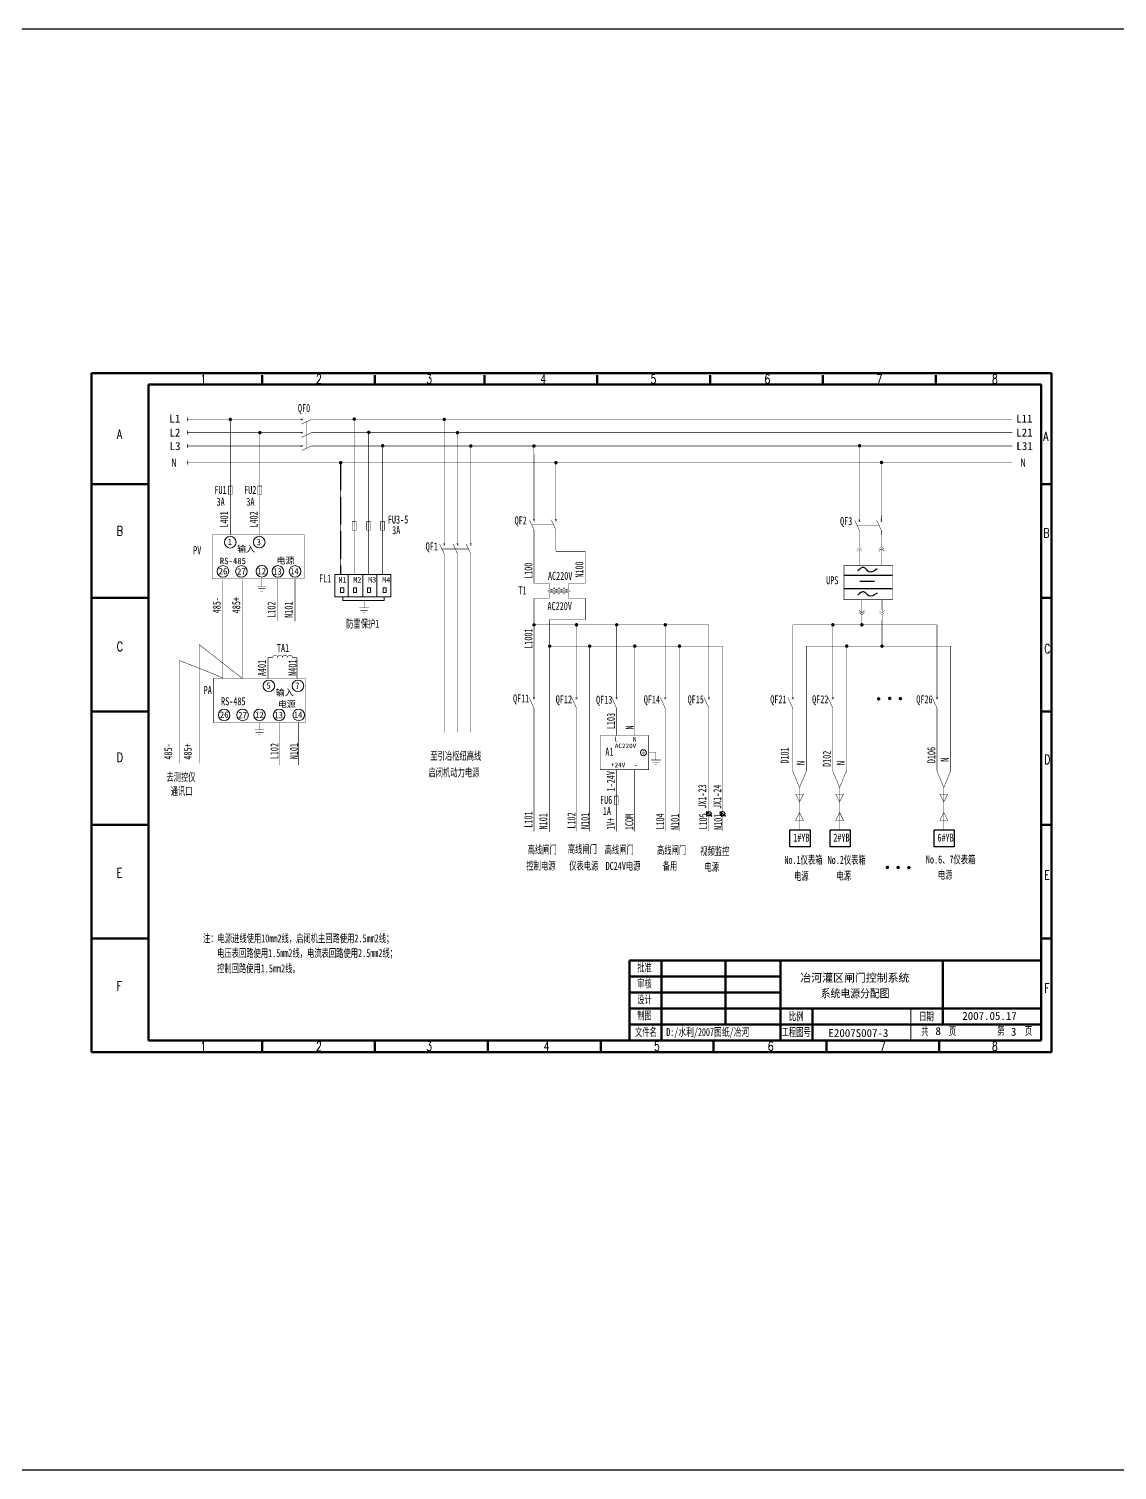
# Model space of a CAD drawing. Header units: millimetres. Extents: x 351 to 10319, y -5939 to 5511.
# Drawn here: x 3429 to 3905, y -1636 to -1005 of the extents above; entities that cross this region are included whole.
import ezdxf

# ---------------------------------------------------------------- set-up
doc = ezdxf.new("R2010")
doc.units = ezdxf.units.MM
doc.linetypes.add('ACAD_ISO02W100', pattern=[15, 12, -3])
doc.linetypes.add('DASHED', pattern=[0.75, 0.5, -0.25])
doc.layers.add('40', color=7, linetype='Continuous')
doc.layers.add('41', color=7, linetype='Continuous')
doc.styles.add('HZ', font='txt.shx', dxfattribs={"width": 0.65, "bigfont": 'hztxt.shx'})
doc.styles.add('song', font='SimSun.ttf', dxfattribs={"width": 0.65})
doc.styles.add('仿宋', font='SIMFANG.TTF', dxfattribs={"width": 0.65})

# ---------------------------------------------------------------- blocks, each defined once
blk = doc.blocks.new('电感器')
at = {"const_width": 0.202}
for points in [[(1, 5.55), (1, 5.55, 1), (1, 3.39, 1)], [(1, 3.39, 1), (1, 1.23, 1), (1, -0.93, 1), (1, -3.09), (1, -3.09)]]:
    blk.add_lwpolyline(points, format="xyb", dxfattribs=at)
at = {"flags": 9}
blk.add_attdef('S', (1, 5.55), '', height=0.0000576, dxfattribs=at)
blk = doc.blocks.new('接地')
at = {"const_width": 0.202}
for points in [[(-2.16, 1.08), (2.16, 1.08)], [(-1.62, 0), (1.62, 0)], [(0, 4.32), (0, 1.08)], [(-0.54, -1.08), (0.54, -1.08)]]:
    blk.add_lwpolyline(points, dxfattribs=at)
at = {"flags": 9}
blk.add_attdef('S', (0, 4.32), '', height=0.0000576, dxfattribs=at)
blk = doc.blocks.new('熔断器2')
at = {"const_width": 0.202}
for points in [[(-0.86, 1.87), (0.86, 1.87), (0.86, -1.87), (-0.86, -1.87), (-0.86, 1.87)], [(0, 4.32), (0, -4.32)]]:
    blk.add_lwpolyline(points, dxfattribs=at)
at = {"flags": 9}
blk.add_attdef('S', (0, 4.32), '', height=0.0000576, dxfattribs=at)
blk = doc.blocks.new('断路器3')
at = {"const_width": 0.202}
for points in [[(1.08, -4.54), (1.08, -2.38), (-1.08, 2.38)], [(0.67, 2.35), (1.49, 1.54)], [(0.67, 1.54), (1.49, 2.35)], [(1.08, 4.1), (1.08, 1.94)]]:
    blk.add_lwpolyline(points, dxfattribs=at)
at = {"flags": 9}
blk.add_attdef('S', (1.08, 4.1), '', height=0.0000576, dxfattribs=at)
blk = doc.blocks.new('双绕组变压器')
at = {"const_width": 0.202}
for points in [[(-3.05, 3.46), (-1.25, 3.46, -1), (-1.25, 1.3, -1)], [(-1.25, 1.3, -1), (-1.25, -0.86, -1), (-1.25, -3.02, -1), (-1.25, -5.18), (-3.05, -5.18)], [(3.74, 3.46), (1.94, 3.46, 1), (1.94, 1.3, 1)], [(1.94, 1.3, 1), (1.94, -0.86, 1), (1.94, -3.02, 1), (1.94, -5.18), (3.74, -5.18)]]:
    blk.add_lwpolyline(points, format="xyb", dxfattribs=at)
at = {"flags": 9}
blk.add_attdef('S', (-3.05, 3.46), '', height=0.0000576, dxfattribs=at)
blk = doc.blocks.new('三极断路器')
at = {"const_width": 0.202}
for points in [[(-4.8, -4.18), (-4.8, -2.16), (-6.81, 2.16)], [(-5.81, 0), (5.81, 0)], [(-5.16, 2.5), (-4.43, 1.53)], [(-4.55, 2.5), (-5.05, 1.53)], [(-4.8, 4.47), (-4.8, 2.02)], [(1.01, -4.18), (1.01, -2.16), (-1.01, 2.16)], [(0.65, 2.5), (1.37, 1.53)], [(1.26, 2.5), (0.76, 1.53)], [(1.01, 4.47), (1.01, 2.02)], [(6.81, -4.18), (6.81, -2.16), (4.8, 2.16)], [(6.46, 2.5), (7.18, 1.53)], [(7.06, 2.5), (6.56, 1.53)], [(6.81, 4.47), (6.81, 2.02)]]:
    blk.add_lwpolyline(points, dxfattribs=at)
at = {"flags": 9}
blk.add_attdef('S', (-0.14, 2.02), '', height=0.0000576, dxfattribs=at)
blk = doc.blocks.new('A3图框')
at = {"color": 0, "lineweight": 50}
for p, q in [((167.91, 122.87), (-252.09, 122.87)), ((-177.45, 121.9), (-177.45, 117.9)), ((-128.08, 121.9), (-128.08, 117.9)), ((-80.2, 121.9), (-80.2, 117.9)), ((-30.83, 121.9), (-30.83, 117.9)), ((18.54, 121.9), (18.54, 117.9)), ((67.91, 121.9), (67.91, 117.9)), ((117.28, 121.9), (117.28, 117.9)), ((-227.09, 74.21), (-252.09, 74.21)), ((167.91, 74.21), (163.31, 74.21)), ((-227.09, 24.55), (-252.09, 24.55)), ((167.91, 24.55), (163.31, 24.55)), ((-227.09, -25.11), (-252.09, -25.11)), ((167.48, -25.11), (163.31, -25.11)), ((-227.09, -74.77), (-252.09, -74.77)), ((167.91, -74.77), (163.31, -74.77)), ((-227.09, -124.43), (-252.09, -124.43)), ((167.91, -124.43), (163.31, -124.43)), ((-177.45, -169.13), (-177.45, -174.09)), ((-128.08, -169.13), (-128.08, -174.09)), ((-78.71, -169.13), (-78.71, -174.09)), ((-29.34, -169.13), (-29.34, -174.09)), ((20.03, -169.13), (20.03, -174.09)), ((69.4, -169.13), (69.4, -174.09)), ((118.77, -169.13), (118.77, -174.09)), ((167.91, -174.13), (-252.08, -174.13))]:
    blk.add_line(p, q, dxfattribs=at)
at = {"lineweight": 20}
blk.add_line((106.31, -155.13), (106.31, -169.13), dxfattribs=at)
at = {"layer": '40', "color": 0, "lineweight": 50}
for p, q in [((163.31, 117.86), (-227.09, 117.86)), ((163.31, -169.13), (163.31, 117.86)), ((-16.69, -134.13), (163.31, -134.13)), ((-16.69, -169.13), (-16.69, -134.13)), ((-2.69, -169.13), (-2.69, -134.13)), ((25.31, -162.13), (25.31, -134.13)), ((49.31, -169.13), (49.31, -134.13)), ((120.31, -162.13), (120.31, -134.13)), ((-16.69, -141.13), (49.31, -141.13)), ((-16.69, -148.13), (49.31, -148.13)), ((-16.69, -155.13), (163.31, -155.13)), ((63.31, -169.13), (63.31, -155.13)), ((63.31, -169.13), (63.31, -155.13)), ((120.31, -162.13), (120.31, -155.13)), ((-16.69, -162.13), (163.31, -162.13)), ((-227.09, -169.13), (163.31, -169.13))]:
    blk.add_line(p, q, dxfattribs=at)
at = {"layer": '41', "color": 0, "lineweight": 50}
for p, q in [((-252.09, 122.87), (-252.09, -174.13)), ((167.91, 122.87), (167.91, -174.13)), ((-227.09, 117.86), (-227.09, -169.13))]:
    blk.add_line(p, q, dxfattribs=at)
at = {"color": 0, "lineweight": 50, "style": 'HZ', "width": 0.75}
for s, p in [('1', (-204.46, 118.25)), ('2', (-153.9, 118.25)), ('3', (-105.64, 118.25)), ('4', (-55.8, 118.25)), ('5', (-7.53, 118.25)), ('6', (42.26, 118.25)), ('7', (91.29, 118.25)), ('8', (141.81, 118.25)), ('A', (-241.05, 94.13)), ('A', (164.3, 93.18)), ('B', (-241.05, 51.84)), ('B', (164.3, 50.89)), ('C', (-241.05, 1.29)), ('C', (164.68, 0.34)), ('D', (-241.05, -47.19)), ('D', (164.68, -48.14)), ('E', (-241.05, -97.74)), ('E', (164.68, -98.68)), ('F', (-241.05, -147.25)), ('F', (164.68, -148.2)), ('1', (-204.46, -173.57)), ('2', (-153.9, -173.57)), ('3', (-105.64, -173.57)), ('4', (-54.31, -173.57)), ('5', (-6.05, -173.57)), ('6', (43.75, -173.57)), ('7', (92.78, -173.57)), ('8', (141.81, -173.57))]:
    blk.add_text(s, height=4, dxfattribs=at).set_placement(p)
at = {"layer": '41', "color": 0, "lineweight": 20, "style": '仿宋', "width": 0.65}
for s, p in [('批准', (-13.37, -138.93)), ('审核', (-13.37, -145.93)), ('设计', (-13.37, -152.93)), ('制图', (-13.37, -159.93)), ('比例', (52.97, -160.27)), ('日期', (109.97, -160.27)), ('文件名', (-14.32, -167.16)), ('工程图号', (49.8, -167.15)), ('共     页', (110.85, -166.78)), ('第     页', (144.15, -166.64))]:
    blk.add_text(s, height=3.5, dxfattribs=at).set_placement(p)
blk = doc.blocks.new('插头和插座3')
at = {"const_width": 0.202}
for points in [[(-1.49, 1.49), (0, 0), (1.49, 1.49)], [(-1.49, 0.37), (0, -1.12), (1.49, 0.37)], [(0, 4.54), (0, 0)], [(0, -4.1), (0, -1.12)]]:
    blk.add_lwpolyline(points, dxfattribs=at)
at = {"flags": 9}
blk.add_attdef('S', (0, 4.54), '', height=0.0000576, dxfattribs=at)
blk = doc.blocks.new('插头和插座2')
at = {"const_width": 0.202}
for points in [[(-1.49, -0.37), (0, 1.12), (1.49, -0.37)], [(-1.49, -1.49), (0, 0), (1.49, -1.49)], [(0, 4.1), (0, 1.12)], [(0, -4.54), (0, 0)]]:
    blk.add_lwpolyline(points, dxfattribs=at)
at = {"flags": 9}
blk.add_attdef('S', (0, 4.1), '', height=0.0000576, dxfattribs=at)
blk = doc.blocks.new('电缆头1')
at = {"const_width": 0.202}
for points in [[(-1.73, 1.44), (1.73, 1.44), (0, -2.02), (-1.73, 1.44)], [(0, 4.32), (0, -4.32)]]:
    blk.add_lwpolyline(points, dxfattribs=at)
at = {"flags": 9}
blk.add_attdef('S', (0, 4.32), '', height=0.0000576, dxfattribs=at)
blk = doc.blocks.new('辅助符号2')
blk.add_line((-0.95, 6.09), (1.54, 4.09))
at = {"const_width": 0.202}
blk.add_lwpolyline([(0.24, 4.17), (0.24, -2.55)], dxfattribs=at)
blk.add_circle((0.24, 5.13), 0.96)
at = {"flags": 9}
blk.add_attdef('S', (0.24, 6.09), '', height=0.0000576, dxfattribs=at)

msp = doc.modelspace()

# ---------------------------------------------------------------- linework, layer by layer
at = {"linetype": 'ACAD_ISO02W100'}
msp.add_line((3565.422, -1194.944), (3565.422, -1243.807), dxfattribs=at)
at = {"lineweight": 9}
for p, q in [((3562.866, -1243.807), (3587.423, -1243.807)), ((3562.866, -1253.617), (3562.866, -1243.807)), ((3568.773, -1243.807), (3568.773, -1253.617)), ((3575.085, -1243.807), (3575.085, -1253.617)), ((3581.228, -1243.807), (3581.228, -1253.617)), ((3587.423, -1243.807), (3587.423, -1253.617)), ((3587.423, -1253.617), (3562.866, -1253.617)), ((3566.366, -1253.617), (3566.366, -1255.18)), ((3584.518, -1255.18), (3584.518, -1253.617)), ((3566.366, -1255.18), (3584.518, -1255.18))]:
    msp.add_line(p, q, dxfattribs=at)
for p, q in [((3806.817, -1244.269), (3785.643, -1244.269)), ((3798.93, -1246.929), (3792.583, -1246.929)), ((3806.817, -1250.094), (3785.643, -1250.094))]:
    msp.add_line(p, q)
for points in [[(2041.655, -1005.139), (6974.596, -1005.139), (6974.596, -1635.619), (2041.655, -1635.619)], [(3761.985, -1355.528), (3770.759, -1355.528), (3770.759, -1362.926), (3761.985, -1362.926)], [(3779.518, -1355.528), (3788.293, -1355.528), (3788.293, -1362.926), (3779.518, -1362.926)], [(3825.096, -1355.528), (3833.871, -1355.528), (3833.871, -1362.926), (3825.096, -1362.926)]]:
    msp.add_lwpolyline(points, close=True)
for points, const_width in [([(3498.374, -1175.126), (3498.374, -1176.884)], 0.2), ([(3517.145, -1176.005), (3517.145, -1226.54)], 0.2), ([(3571.346, -1243.807), (3571.346, -1175.895)], 0.2), ([(3498.374, -1180.931), (3498.374, -1182.689)], 0.2), ([(3530.075, -1226.54), (3530.075, -1181.81)], 0.2), ([(3577.658, -1243.807), (3577.658, -1181.7)], 0.2), ([(3498.374, -1186.737), (3498.374, -1188.495)], 0.2), ([(3583.801, -1243.807), (3583.801, -1187.506)], 0.2), ([(3649.976, -1187.61), (3649.981, -1217.609)], 0.2), ([(3792.366, -1187.895), (3792.37, -1217.894)], 0.2), ([(3498.332, -1194.091), (3498.332, -1195.849)], 0.2), ([(3659.589, -1217.609), (3659.589, -1194.938)], 0.2), ([(3801.978, -1217.894), (3801.978, -1195.223)], 0.2), ([(3649.981, -1226.251), (3649.981, -1224.235), (3647.964, -1219.914)], 0.202), ([(3648.972, -1222.074), (3658.581, -1222.074)], 0.202), ([(3649.622, -1219.575), (3650.347, -1220.541)], 0.202), ([(3650.231, -1219.575), (3649.73, -1220.541)], 0.202), ([(3649.981, -1217.609), (3649.981, -1220.058)], 0.202), ([(3659.589, -1226.251), (3659.589, -1224.235), (3657.573, -1219.914)], 0.202), ([(3659.229, -1219.578), (3659.954, -1220.545)], 0.202), ([(3659.838, -1219.578), (3659.337, -1220.545)], 0.202), ([(3659.587, -1217.613), (3659.587, -1220.061)], 0.202), ([(3792.37, -1226.536), (3792.37, -1224.52), (3790.353, -1220.199)], 0.202), ([(3791.362, -1222.359), (3800.97, -1222.359)], 0.202), ([(3792.011, -1219.86), (3792.737, -1220.826)], 0.202), ([(3792.62, -1219.86), (3792.12, -1220.826)], 0.202), ([(3792.37, -1217.894), (3792.37, -1220.343)], 0.202), ([(3801.978, -1226.536), (3801.978, -1224.52), (3799.962, -1220.199)], 0.202), ([(3801.618, -1219.863), (3802.344, -1220.83)], 0.202), ([(3802.227, -1219.863), (3801.727, -1220.83)], 0.202), ([(3801.977, -1217.898), (3801.977, -1220.346)], 0.202), ([(3649.981, -1231.938), (3649.981, -1226.251)], 0.2), ([(3649.981, -1227.629), (3649.981, -1226.251)], 0.2), ([(3659.589, -1227.629), (3659.589, -1226.251)], 0.2), ([(3659.589, -1233.695), (3659.589, -1227.629)], 0.2), ([(3792.37, -1227.914), (3792.37, -1226.536)], 0.2), ([(3792.37, -1231.726), (3792.37, -1226.536)], 0.2), ([(3801.978, -1231.658), (3801.978, -1226.536)], 0.2), ([(3792.37, -1239.979), (3792.37, -1236.185)], 0.2), ([(3801.992, -1239.897), (3801.992, -1236.185)], 0.2), ([(3513.904, -1246.042), (3513.904, -1269.83)], 0.2), ([(3522.469, -1246.038), (3522.469, -1269.83)], 0.2), ([(3537.925, -1245.709), (3537.925, -1264.277)], 0.2), ([(3545.427, -1245.709), (3545.427, -1264.277)], 0.2), ([(3665.249, -1254.372), (3672.604, -1254.372), (3672.604, -1263.552), (3656.851, -1263.552), (3656.851, -1356.471)], 0.2), ([(3793.43, -1259.402), (3793.43, -1254.828)], 0.2), ([(3802.252, -1259.402), (3802.252, -1254.828)], 0.2), ([(3649.774, -1265.849), (3726.513, -1265.849)], 0.2), ([(3668.589, -1265.849), (3668.593, -1295.848)], 0.2), ([(3686.157, -1265.849), (3686.161, -1295.848)], 0.2), ([(3707.414, -1265.849), (3707.418, -1295.848)], 0.2), ([(3726.513, -1265.849), (3726.517, -1295.848)], 0.2), ([(3763.209, -1265.849), (3826.321, -1265.849)], 0.2), ([(3763.209, -1265.849), (3763.213, -1295.848)], 0.2), ([(3780.743, -1265.849), (3780.747, -1295.848)], 0.2), ([(3793.43, -1263.583), (3793.43, -1265.849)], 0.2), ([(3802.252, -1263.89), (3802.252, -1275.17)], 0.2), ([(3826.321, -1265.849), (3826.325, -1295.848)], 0.2), ([(3513.904, -1269.83), (3513.904, -1289.328)], 0.2), ([(3522.469, -1269.83), (3522.469, -1289.328)], 0.2), ([(3522.469, -1289.328), (3503.49, -1274.459), (3503.49, -1326.418)], 0.2), ([(3656.851, -1275.17), (3732.46, -1275.17)], 0.2), ([(3674.35, -1356.18), (3674.35, -1275.17)], 0.2), ([(3694.088, -1308.456), (3694.088, -1275.17)], 0.2), ([(3713.658, -1356.18), (3713.658, -1275.17)], 0.2), ([(3732.46, -1347.538), (3732.46, -1275.17)], 0.2), ([(3769.157, -1275.17), (3832.269, -1275.17)], 0.2), ([(3769.157, -1329.805), (3769.157, -1275.17)], 0.2), ([(3786.691, -1329.805), (3786.691, -1275.17)], 0.2), ([(3832.269, -1329.805), (3832.269, -1275.17)], 0.2), ([(3533.65, -1285.13), (3533.65, -1280.218)], 0.2), ([(3535.688, -1280.218), (3533.65, -1280.218)], 0.2), ([(3533.65, -1285.13), (3533.65, -1289.328)], 0.2), ([(3544.33, -1280.218), (3546.344, -1280.218)], 0.2), ([(3546.344, -1285.13), (3546.344, -1280.218)], 0.2), ([(3546.344, -1285.13), (3546.344, -1289.328)], 0.2), ([(3668.593, -1304.491), (3668.593, -1356.18)], 0.2), ([(3686.161, -1303.41), (3686.161, -1314.22)], 0.2), ([(3686.161, -1304.491), (3686.161, -1310.866)], 0.2), ([(3694.088, -1314.22), (3694.088, -1301)], 0.2), ([(3707.418, -1304.491), (3707.418, -1356.18)], 0.2), ([(3726.517, -1304.491), (3726.517, -1347.538)], 0.2), ([(3763.213, -1304.491), (3763.213, -1329.848)], 0.2), ([(3780.747, -1304.491), (3780.747, -1329.848)], 0.2), ([(3826.325, -1304.491), (3826.325, -1329.848)], 0.2), ([(3538.497, -1308.541), (3538.497, -1327.109)], 0.2), ([(3547.062, -1308.541), (3547.062, -1327.109)], 0.2), ([(3686.007, -1356.18), (3686.007, -1329.227)], 0.2), ([(3694.042, -1329.227), (3694.042, -1356.18)], 0.2), ([(3766.16, -1337.01), (3763.213, -1329.848)], 0.2), ([(3766.16, -1337.01), (3769.157, -1329.805)], 0.2), ([(3783.694, -1337.01), (3780.747, -1329.848)], 0.2), ([(3783.694, -1337.01), (3786.691, -1329.805)], 0.2), ([(3829.272, -1337.01), (3826.325, -1329.848)], 0.2), ([(3829.272, -1337.01), (3832.269, -1329.805)], 0.2), ([(3766.16, -1348.312), (3766.16, -1337.01)], 0.2), ([(3783.694, -1348.312), (3783.694, -1337.01)], 0.2), ([(3829.272, -1348.312), (3829.272, -1337.01)], 0.2), ([(3726.517, -1349.459), (3726.517, -1356.18)], 0.2), ([(3732.46, -1356.18), (3732.46, -1349.459)], 0.2), ([(3761.985, -1355.528), (3761.985, -1362.926), (3770.759, -1362.926), (3770.759, -1355.528), (3761.985, -1355.528)], 0.252), ([(3766.16, -1354.294), (3766.16, -1355.528)], 0.2), ([(3779.518, -1355.528), (3779.518, -1362.926), (3788.293, -1362.926), (3788.293, -1355.528), (3779.518, -1355.528)], 0.252), ([(3783.694, -1354.294), (3783.694, -1355.528)], 0.2), ([(3825.096, -1355.528), (3825.096, -1362.926), (3833.871, -1362.926), (3833.871, -1355.528), (3825.096, -1355.528)], 0.252), ([(3829.272, -1354.294), (3829.272, -1355.528)], 0.2), ([(3686.007, -1355.748), (3686.007, -1356.18)], 0.2), ([(3694.042, -1355.748), (3694.042, -1356.18)], 0.2)]:
    msp.add_lwpolyline(points, dxfattribs=dict(const_width=const_width))
at = {"lineweight": 20, "const_width": 0.2}
for points in [[(3546.013, -1176.005), (3498.374, -1176.005)], [(3546.013, -1181.81), (3498.379, -1181.81)], [(3547.237, -1187.616), (3498.374, -1187.616)], [(3509.174, -1226.495), (3549.5, -1226.495), (3549.5, -1245.703), (3509.174, -1245.723), (3509.174, -1226.495)], [(3649.981, -1231.938), (3649.981, -1247.58), (3656.607, -1247.58)], [(3672.411, -1233.695), (3672.411, -1247.58)], [(3562.866, -1243.807), (3562.866, -1253.617), (3587.423, -1253.617), (3587.423, -1243.807), (3562.866, -1243.807)], [(3568.773, -1243.807), (3568.773, -1253.617)], [(3575.085, -1243.807), (3575.085, -1253.617)], [(3581.228, -1243.807), (3581.228, -1253.617)], [(3665.249, -1247.58), (3672.411, -1247.58)], [(3566.366, -1253.617), (3566.366, -1255.18), (3584.518, -1255.18), (3584.518, -1253.617)], [(3656.607, -1254.372), (3649.985, -1254.372), (3649.985, -1295.848)], [(3655.974, -1251.045), (3665.942, -1251.045)], [(3509.746, -1289.328), (3550.072, -1289.328), (3550.072, -1308.536), (3509.746, -1308.556), (3509.746, -1289.328)], [(3649.985, -1302.33), (3649.985, -1356.18)]]:
    msp.add_lwpolyline(points, dxfattribs=at)
at = {"lineweight": 9, "const_width": 0.75}
for points in [[(3516.77, -1176.005, 1), (3517.52, -1176.005, 1)], [(3570.971, -1175.863, 1), (3571.721, -1175.863, 1)], [(3529.7, -1181.81, 1), (3530.45, -1181.81, 1)], [(3577.365, -1181.608, 1), (3578.115, -1181.608, 1)], [(3583.426, -1187.506, 1), (3584.176, -1187.506, 1)], [(3649.601, -1187.614, 1), (3650.351, -1187.614, 1)], [(3792.047, -1187.509, 1), (3792.797, -1187.509, 1)], [(3565.047, -1194.944, 1), (3565.797, -1194.944, 1)], [(3659.214, -1194.938, 1), (3659.964, -1194.938, 1)], [(3801.659, -1194.833, 1), (3802.409, -1194.833, 1)], [(3649.61, -1265.849, 1), (3650.36, -1265.849, 1)], [(3668.214, -1265.849, 1), (3668.964, -1265.849, 1)], [(3685.782, -1265.849, 1), (3686.532, -1265.849, 1)], [(3707.039, -1265.846, 1), (3707.789, -1265.846, 1)], [(3780.368, -1265.84, 1), (3781.118, -1265.84, 1)], [(3793.055, -1265.849, 1), (3793.805, -1265.849, 1)], [(3656.476, -1275.17, 1), (3657.226, -1275.17, 1)], [(3673.975, -1275.17, 1), (3674.725, -1275.17, 1)], [(3693.713, -1275.17, 1), (3694.463, -1275.17, 1)], [(3713.283, -1275.167, 1), (3714.033, -1275.167, 1)], [(3786.431, -1275.161, 1), (3787.181, -1275.161, 1)], [(3801.877, -1275.17, 1), (3802.627, -1275.17, 1)], [(3800.404, -1298.211, 1), (3801.154, -1298.211, 1)], [(3805.232, -1298.018, 1), (3805.982, -1298.018, 1)], [(3809.921, -1298.091, 1), (3810.671, -1298.091, 1)], [(3804.24, -1371.901, 1), (3804.99, -1371.901, 1)], [(3808.929, -1371.974, 1), (3809.679, -1371.974, 1)], [(3813.618, -1372.047, 1), (3814.368, -1372.047, 1)]]:
    msp.add_lwpolyline(points, format="xyb", close=True, dxfattribs=at)
at = {"linetype": 'ACAD_ISO02W100', "const_width": 0.2}
msp.add_lwpolyline([(3565.422, -1194.944), (3565.422, -1243.807)], dxfattribs=at)
at = {"lineweight": 18, "const_width": 0.2}
msp.add_lwpolyline([(3659.589, -1233.695), (3672.411, -1233.695)], dxfattribs=at)
at = {"lineweight": 9}
for points in [[(3565.425, -1249.595), (3566.745, -1249.595), (3566.745, -1251.755), (3565.425, -1251.755)], [(3571.065, -1249.595), (3572.385, -1249.595), (3572.385, -1251.755), (3571.065, -1251.755)], [(3577.184, -1249.595), (3578.504, -1249.595), (3578.504, -1251.755), (3577.184, -1251.755)], [(3584.024, -1249.595), (3585.344, -1249.595), (3585.344, -1251.755), (3584.024, -1251.755)]]:
    msp.add_lwpolyline(points, close=True, dxfattribs=at)
at = {"lineweight": 9, "const_width": 0.2}
msp.add_lwpolyline([(3513.904, -1289.178), (3509.441, -1287.163), (3494.925, -1281.48), (3494.925, -1326.418)], dxfattribs=at)
at = {"lineweight": 20}
for centre in [(3517.121, -1229.711), (3529.814, -1229.689), (3513.922, -1242.45), (3521.987, -1242.45), (3530.958, -1242.416), (3537.97, -1242.45), (3545.472, -1242.45), (3534.033, -1292.544), (3546.727, -1292.521), (3514.483, -1305.255), (3522.548, -1305.255), (3529.911, -1305.249), (3538.497, -1305.283), (3547.062, -1305.283)]:
    msp.add_circle(centre, 2.529, dxfattribs=at)
at = {"lineweight": 9}
for centre, start, end in [((3517.145, -1176.005), 0, 180), ((3517.145, -1176.005), 180, 0), ((3571.346, -1175.863), 0, 180), ((3571.346, -1175.863), 180, 0), ((3530.075, -1181.81), 0, 180), ((3530.075, -1181.81), 180, 0), ((3577.74, -1181.608), 0, 180), ((3577.74, -1181.608), 180, 0), ((3583.801, -1187.506), 0, 180), ((3583.801, -1187.506), 180, 0), ((3649.976, -1187.614), 0, 180), ((3649.976, -1187.614), 180, 0), ((3792.422, -1187.509), 0, 180), ((3792.422, -1187.509), 180, 0), ((3565.422, -1194.944), 0, 180), ((3565.422, -1194.944), 180, 0), ((3659.589, -1194.938), 0, 180), ((3659.589, -1194.938), 180, 0), ((3802.034, -1194.833), 0, 180), ((3802.034, -1194.833), 180, 0), ((3649.985, -1265.849), 0, 180), ((3649.985, -1265.849), 180, 0), ((3668.589, -1265.849), 0, 180), ((3668.589, -1265.849), 180, 0), ((3686.157, -1265.849), 0, 180), ((3686.157, -1265.849), 180, 0), ((3707.414, -1265.846), 0, 180), ((3707.414, -1265.846), 180, 0), ((3780.743, -1265.84), 0, 180), ((3780.743, -1265.84), 180, 0), ((3793.43, -1265.849), 0, 180), ((3793.43, -1265.849), 180, 0), ((3656.851, -1275.17), 0, 180), ((3656.851, -1275.17), 180, 0), ((3674.35, -1275.17), 0, 180), ((3674.35, -1275.17), 180, 0), ((3694.088, -1275.17), 0, 180), ((3694.088, -1275.17), 180, 0), ((3713.658, -1275.167), 0, 180), ((3713.658, -1275.167), 180, 0), ((3786.806, -1275.161), 0, 180), ((3786.806, -1275.161), 180, 0), ((3802.252, -1275.17), 0, 180), ((3802.252, -1275.17), 180, 0), ((3805.607, -1298.018), 0, 180), ((3805.607, -1298.018), 180, 0), ((3810.296, -1298.091), 0, 180), ((3810.296, -1298.091), 180, 0)]:
    msp.add_arc(centre, 0.3, start, end, dxfattribs=at)
for points in [[(3800.066, -1241.393), (3796.548, -1242.651), (3794.288, -1240.803), (3791.643, -1242.266)], [(3800.066, -1251.951), (3796.548, -1253.209), (3794.288, -1251.361), (3791.643, -1252.824)]]:
    msp.add_spline(points, degree=3)
at = {"layer": '40', "lineweight": 20, "ltscale": 10, "const_width": 0.2}
for points in [[(3553.321, -1176.005), (3566.922, -1176.005)], [(3563.59, -1176.005), (3672.162, -1176.005)], [(3610.745, -1228.197), (3610.745, -1176.005)], [(3672.162, -1176.005), (3859.217, -1176.005)], [(3553.321, -1181.81), (3566.922, -1181.81)], [(3563.59, -1181.81), (3672.162, -1181.81)], [(3616.55, -1228.197), (3616.55, -1181.81)], [(3668.851, -1181.81), (3859.217, -1181.81)], [(3553.321, -1187.616), (3566.922, -1187.616)], [(3563.59, -1187.616), (3672.162, -1187.616)], [(3622.356, -1228.197), (3622.356, -1187.616)], [(3672.162, -1187.616), (3859.217, -1187.616)], [(3610.745, -1234.823), (3610.745, -1313.02)], [(3616.55, -1234.823), (3616.55, -1313.02)], [(3622.356, -1234.823), (3622.356, -1313.02)], [(3700.154, -1321.724), (3703.331, -1321.724)]]:
    msp.add_lwpolyline(points, dxfattribs=at)
at = {"layer": '40', "lineweight": 20, "ltscale": 10, "const_width": 0.75}
for points in [[(3610.37, -1176.005, 1), (3611.12, -1176.005, 1)], [(3616.175, -1181.81, 1), (3616.925, -1181.81, 1)], [(3621.981, -1187.616, 1), (3622.731, -1187.616, 1)]]:
    msp.add_lwpolyline(points, format="xyb", close=True, dxfattribs=at)
at = {"layer": '40', "linetype": 'DASHED', "lineweight": 20, "ltscale": 4, "const_width": 0.2}
msp.add_lwpolyline([(3859.217, -1194.944), (3498.332, -1194.944)], dxfattribs=at)
at = {"layer": '40', "lineweight": 20, "ltscale": 10, "const_width": 0.2}
for points in [[(3806.817, -1254.828), (3785.643, -1254.828), (3785.643, -1239.82), (3806.817, -1239.82), (3806.817, -1254.828)], [(3678.98, -1314.22), (3700.154, -1314.22), (3700.154, -1329.227), (3678.98, -1329.227), (3678.98, -1314.22)]]:
    msp.add_lwpolyline(points, close=True, dxfattribs=at)
at = {"layer": '40', "lineweight": 20, "ltscale": 10}
msp.add_circle((3697.879, -1321.79), 1.307, dxfattribs=at)

# ---------------------------------------------------------------- block references
at = {"lineweight": 9}
for name, p in [('熔断器2', (3517.145, -1206.981)), ('熔断器2', (3530.075, -1206.981)), ('熔断器2', (3571.346, -1222.596)), ('熔断器2', (3577.658, -1222.596)), ('熔断器2', (3583.801, -1222.596)), ('断路器3', (3648.904, -1299.953)), ('断路器3', (3667.513, -1299.953)), ('断路器3', (3685.081, -1299.953)), ('断路器3', (3706.338, -1299.953)), ('断路器3', (3725.436, -1299.953)), ('断路器3', (3762.133, -1299.953)), ('断路器3', (3779.667, -1299.953)), ('断路器3', (3825.245, -1299.953)), ('熔断器2', (3686.007, -1342.57))]:
    msp.add_blockref(name, p, dxfattribs=at)
at = {"xscale": 0.787401574807518, "yscale": 0.7874015748020611, "zscale": 0.7874015748031495, "rotation": 180}
for name, p in [('插头和插座3', (3792.37, -1232.606)), ('插头和插座3', (3801.992, -1232.524)), ('插头和插座2', (3793.43, -1260.664)), ('插头和插座2', (3802.252, -1260.664))]:
    msp.add_blockref(name, p, dxfattribs=at)
at = {"lineweight": 20, "rotation": 270}
msp.add_blockref('双绕组变压器', (3661.792, -1250.628), dxfattribs=at)
for name, p in [('接地', (3575.686, -1259.501)), ('电缆头1', (3766.16, -1341.331)), ('电缆头1', (3783.694, -1341.331)), ('电缆头1', (3829.272, -1341.331)), ('辅助符号2', (3726.28, -1353.63)), ('辅助符号2', (3732.224, -1353.63))]:
    msp.add_blockref(name, p)
for name, p, rotation in [('电感器', (3538.78, -1279.223), 270), ('电缆头1', (3766.16, -1349.973), 180), ('电缆头1', (3783.694, -1349.973), 180), ('电缆头1', (3829.272, -1349.973), 180)]:
    msp.add_blockref(name, p, dxfattribs=dict(rotation=rotation))
at = {"layer": '40', "lineweight": 20, "ltscale": 10}
for name, p in [('A3图框', (3708.52, -1278.587)), ('三极断路器', (3615.542, -1232.662)), ('接地', (3530.956, -1250.034)), ('接地', (3529.909, -1312.867)), ('接地', (3703.331, -1326.045))]:
    msp.add_blockref(name, p, dxfattribs=at)
at = {"layer": '40', "lineweight": 20, "ltscale": 10, "rotation": 90}
msp.add_blockref('三极断路器', (3550.478, -1182.818), dxfattribs=at)
at = {"layer": '40', "lineweight": 20, "ltscale": 10, "xscale": 0.3999999999996362, "yscale": 0.3999999999996362, "zscale": 0.4}
msp.add_blockref('接地', (3697.897, -1322.303), dxfattribs=at)

# ---------------------------------------------------------------- texts
at = {"lineweight": 9, "style": 'song', "width": 0.65}
for s, p in [('QF0', (3546.739, -1172.771)), ('FU1', (3510.183, -1208.563)), ('3A', (3511.134, -1213.747)), ('FU2', (3523.211, -1208.563)), ('3A', (3524.169, -1213.747)), ('FU3-5', (3586.066, -1221.531)), ('QF2', (3641.519, -1221.917)), ('QF3', (3783.908, -1222.202)), ('PV', (3500.888, -1234.992)), ('QF1', (3602.631, -1233.288)), ('AC220V', (3656.111, -1246.168)), ('UPS', (3777.829, -1248.101)), ('T1', (3643.182, -1252.523)), ('AC220V', (3655.901, -1259.402)), ('TA1', (3537.539, -1277.727)), ('PA', (3505.499, -1296.134)), ('RS-485', (3513.129, -1301.031)), ('QF12', (3659.521, -1300.179)), ('QF13', (3677.157, -1300.341)), ('QF14', (3698.036, -1300.205)), ('QF15', (3717.202, -1300.179)), ('QF21', (3753.346, -1300.179)), ('QF22', (3771.675, -1300.179)), ('QF26', (3817.253, -1300.179)), ('至引冶枢纽高线', (3604.663, -1324.888)), ('去测控仪', (3489.211, -1334.143)), ('启闭机动力电源', (3603.837, -1332.175)), ('通讯口', (3491.063, -1340.37)), ('高线闸门', (3664.793, -1365.675)), ('1#YB', (3763.401, -1360.684)), ('2#YB', (3780.935, -1360.684)), ('6#YB', (3826.513, -1360.684)), ('高线闸门', (3647.204, -1365.919)), ('高线闸门', (3680.904, -1365.919)), ('高线闸门', (3703.809, -1366.163)), ('视频监控', (3722.726, -1366.581)), ('No.1仪表箱', (3759.536, -1370.421)), ('No.2仪表箱', (3778.447, -1370.421)), ('No.6、7仪表箱', (3821.438, -1370.239)), ('控制电源', (3646.68, -1372.956)), ('仪表电源', (3665.41, -1372.956)), ('DC24V电源', (3681.315, -1373.07)), ('备用', (3706.312, -1373.07)), ('电源', (3724.578, -1373.488)), ('电源', (3763.794, -1377.528)), ('电源', (3782.304, -1377.328)), ('电源', (3826.697, -1376.945)), ('注：电源进线使用10mm2线，启闭机主回路使用2.5mm2线；', (3505.19, -1404.746)), ('控制回路使用1.5mm2线。', (3511.359, -1417.885))]:
    msp.add_text(s, height=3.5, dxfattribs=at).set_placement(p)
at = {"color": 0, "lineweight": 9, "style": 'song'}
for s, height, p in [('L1', 3.5, (3490.485, -1177.408)), ('L11', 3.5, (3860.921, -1177.394)), ('L2', 3.5, (3490.531, -1183.481)), ('L21', 3.5, (3860.967, -1183.467)), ('L3', 3.5, (3490.61, -1189.407)), ('L31', 3.5, (3861.046, -1189.392)), ('N', 3.5, (3491.331, -1196.631)), ('N', 3.5, (3862.741, -1196.617)), ('M1', 2.4, (3564.457, -1247.338)), ('M2', 2.4, (3570.903, -1247.338)), ('M3', 2.4, (3577.428, -1247.338)), ('M4', 2.4, (3583.551, -1247.338))]:
    msp.add_text(s, height=height, dxfattribs=at).set_placement(p)
at = {"lineweight": 9, "style": 'song', "width": 0.65}
for s, p in [('L401', (3516.177, -1223.298)), ('L402', (3529.107, -1223.298)), ('L100', (3649.303, -1245.756)), ('N100', (3671.566, -1245.208)), ('485-', (3512.923, -1260.814)), ('485+', (3521.487, -1260.814)), ('L102', (3536.91, -1262.773)), ('N101', (3544.411, -1262.773)), ('L1001', (3649.303, -1276.337)), ('A401', (3532.705, -1288.288)), ('N401', (3546.088, -1288.148)), ('L103', (3685.369, -1311.487)), ('N', (3693.543, -1311.653)), ('485-', (3491.71, -1324.836)), ('485+', (3500.274, -1324.836)), ('L102', (3538.18, -1324.657)), ('N101', (3546.745, -1324.657)), ('D101', (3761.393, -1326.537)), ('D102', (3779.82, -1328.028)), ('D106', (3825.549, -1326.359)), ('N', (3768.344, -1327.168)), ('N', (3785.878, -1327.168)), ('N', (3831.456, -1325.709)), ('1-24V', (3685.349, -1338.704)), ('JX1-23', (3725.352, -1346.275)), ('JX1-24', (3731.943, -1346.401)), ('L101', (3649.303, -1354.572)), ('L102', (3668.104, -1355)), ('N101', (3674.108, -1355.165)), ('N101', (3655.787, -1355.352)), ('1V+', (3685.349, -1355.56)), ('1COM', (3693.424, -1355.682)), ('L104', (3706.929, -1355.393)), ('N101', (3713.415, -1355.558)), ('L105', (3725.732, -1355.393)), ('N101', (3732.218, -1355.558))]:
    msp.add_text(s, height=3.5, rotation=90, dxfattribs=at).set_placement(p)
at = {"linetype": 'DASHED', "ltscale": 4, "style": 'song', "width": 0.65}
for s, p in [('3A', (3587.926, -1226.171)), ('FL1', (3556.002, -1247.279)), ('防雷保护1', (3567.794, -1267.107)), ('QF11', (3640.837, -1299.8)), ('A1', (3681.206, -1323.146)), ('FU6', (3678.887, -1344.148)), ('1A', (3680.107, -1349.025))]:
    msp.add_text(s, height=3.5, dxfattribs=at).set_placement(p)
at = {"color": 0, "style": 'song'}
for s, p in [('1', (3516.041, -1230.975)), ('3', (3528.63, -1231.065)), ('26', (3512.039, -1243.767)), ('27', (3520.062, -1243.913)), ('12', (3528.982, -1243.787)), ('13', (3535.844, -1243.896)), ('14', (3543.276, -1243.78)), ('5', (3532.953, -1293.807)), ('7', (3545.542, -1293.898)), ('26', (3512.6, -1306.572)), ('27', (3520.622, -1306.718)), ('12', (3527.935, -1306.62)), ('13', (3536.415, -1306.729)), ('14', (3544.866, -1306.613))]:
    msp.add_text(s, height=2.8, dxfattribs=at).set_placement(p)
at = {"lineweight": 9, "style": 'song'}
for s, p in [('L', (3685.065, -1316.831)), ('N', (3693.326, -1316.945)), ('AC220V', (3685.355, -1319.79)), ('+24V', (3683.677, -1328.123)), ('-', (3693.638, -1328.237))]:
    msp.add_text(s, height=2, dxfattribs=at).set_placement(p)
at = {"color": 0, "style": 'song'}
for s, width, p in [('电压表回路使用1.5mm2线，电流表回路使用2.5mm2线；', 0.65, (3511.37, -1411.179)), ('系统电源分配图', 0.9, (3775.444, -1428.822))]:
    msp.add_text(s, height=3.5, dxfattribs=dict(at, width=width)).set_placement(p)
at = {"layer": '41', "color": 0, "style": 'song'}
for s, height, p in [('输入', 2.8, (3520.111, -1234.025)), ('RS-485', 2.8, (3512.569, -1239.306)), ('电源', 2.8, (3537.349, -1239.136)), ('输入', 2.8, (3537.024, -1296.858)), ('电源', 2.8, (3537.921, -1301.969)), ('冶河灌区闸门控制系统', 3.5, (3766.498, -1421.986)), ('2007.05.17', 3.5, (3837.369, -1438.677)), ('E2007S007-3', 3.5, (3778.831, -1446.159)), ('8', 3.5, (3825.63, -1445.274)), ('3', 3.5, (3858.666, -1445.593))]:
    msp.add_text(s, height=height, dxfattribs=at).set_placement(p)
at = {"layer": '41', "color": 0, "style": 'song', "width": 0.7}
msp.add_text('D:/水利/2007图纸/冶河', height=3.5, dxfattribs=at).set_placement((3707.876, -1445.726))

doc.saveas('drawing.dxf')
